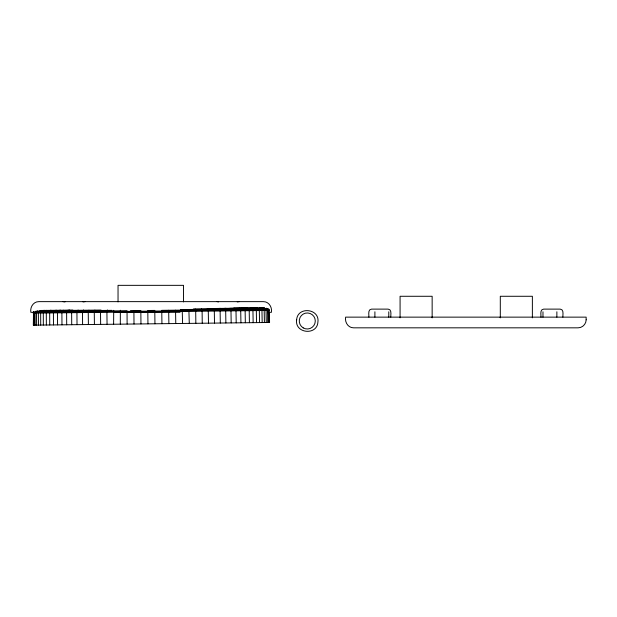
<?xml version="1.0" encoding="UTF-8"?>
<svg xmlns="http://www.w3.org/2000/svg" width="617" height="617" viewBox="0 0 617 617"><rect width="100%" height="100%" fill="white"/><g stroke="black" fill="none" stroke-linecap="round" stroke-linejoin="round"><path stroke-width="0.93" d="M432.147 317.624L432.155 317.138M133.904 310.652L134.005 324.01M269.452 312.302L269.567 322.475L33.326 325.159L33.526 311.793M120.361 310.251L120.307 324.172M113.705 310.328L113.613 324.241M111.847 310.351L35.801 311.207L35.053 313.112L35.184 325.136M34.359 311.778L34.151 325.144M33.734 311.786L33.534 325.151M107.389 309.973L106.918 312.295L107.05 324.318M94.902 310.112L94.278 312.433L94.416 324.465M88.941 310.181L88.254 312.503L88.393 324.534M37.76 310.76L36.488 313.089L36.627 325.12M83.573 309.973L82.493 311.878L82.585 324.596M78.104 310.035L76.932 311.94L77.017 324.658M63.304 310.204L61.893 312.109L61.97 324.827M47.956 310.382L46.29 312.287L46.36 325.005M46.506 310.336L44.409 310.69L43.283 312.325L43.344 325.043M43.768 310.366L41.802 310.721L40.66 312.356L40.714 325.074M237.244 301.906L239.327 301.636M208.477 323.169L208.284 310.451L207.351 308.569L256.032 307.96M85.084 301.636L83.025 301.906M56.417 310.235L54.419 310.575L53.409 312.21L53.471 324.928M60.535 310.189L58.453 310.528L57.481 312.163L57.558 324.881M233.527 308.184L246.669 308.037M69.721 310.089L67.492 310.428L66.613 312.055L66.69 324.781M226.092 308.323L224.457 308.377L225.675 310.251L225.876 322.969M207.351 308.569L210.127 308.485M220.701 308.384L218.989 308.438L220.115 310.32L220.308 323.03M250.386 307.991L252.068 307.976M40.938 310.459L72.883 310.096L71.634 312.001L71.719 324.719M266.266 322.514L266.035 309.796L264.176 307.929L229.678 308.315L230.974 310.197L231.174 322.907M193.322 309.001L264.801 308.184M180.526 309.564L266.775 308.593L267.57 310.467L267.709 322.498M35.385 311.77L127.04 310.729L127.117 324.095M130.472 310.69L140.838 310.575L140.954 323.933M268.742 322.483L268.233 309.125L161.754 310.336L161.932 323.694M33.272 312.441L269.128 309.757L269.359 322.475M33.187 313.127L269.228 310.451M34.629 312.325L30.85 312.325C29.901 307.251 33.372 301.536 38.879 301.636L263.359 301.636C268.865 301.536 272.336 307.251 271.387 312.325L268.549 312.325M113.952 312.325L180.056 312.325M217.153 301.636L218.526 301.906M50.447 310.258L51.28 310.343L49.669 312.248L49.738 324.966M256.749 307.922L258.161 308.261L259.317 309.873L259.549 322.591M259.371 307.891L260.76 308.23L261.947 309.842L262.179 322.56M261.6 307.868L262.981 308.207L264.184 309.819L264.423 322.537M263.436 307.844L264.176 307.929M62.911 301.636L64.993 301.906M44.455 310.328L44.995 310.413M254.605 308.037L256.31 309.904L256.533 322.622M251.281 308.076L252.931 309.942L253.155 322.66M247.61 308.114L249.199 309.989L249.415 322.706M243.599 308.161L245.119 310.035L245.335 322.753M239.257 308.207L240.715 310.081L240.923 322.799M234.614 308.261L235.987 310.135L236.203 322.853M213.281 308.508L214.307 310.382L214.5 323.1M266.228 308.168L266.775 308.593M267.809 308.577L268.233 309.125M201.512 308.909L202.114 311.215L202.245 323.239M195.173 308.978L195.705 311.284L195.844 323.308M268.85 309.117L269.128 309.757M188.871 309.472L189.28 323.385M182.216 309.549L182.586 323.462M500.24 317.138L500.302 317.624M175.552 310.181L175.776 323.539M168.68 310.258L168.888 323.617M154.944 323.778L154.782 310.413L147.802 310.49L147.949 323.856M100.648 324.395L100.509 312.364L101.057 310.043L39.588 310.744L38.339 313.074L38.47 325.097M562.874 317.138C562.735 314.662 564.131 309.402 560.197 309.117L543.662 309.117C539.721 309.387 541.109 314.662 540.97 317.138M556.866 311.786L556.866 317.138M542.975 311.786L542.975 317.138M532.371 317.84L532.371 296.276L500.302 296.276L500.302 317.84M432.147 317.84L432.147 296.276L400.078 296.276L400.078 317.84M390.792 317.138C390.654 314.662 392.042 309.402 388.116 309.117L371.573 309.117C367.639 309.387 369.02 314.662 368.889 317.138M388.787 311.786L388.787 317.138M374.897 311.786L374.897 317.138M183.519 301.914L183.519 285.339L118.04 285.339L118.04 301.914M296.638 319.861C294.571 333.496 317.092 335.864 317.902 322.097C319.968 308.461 297.456 306.094 296.638 319.861M586.15 319.807C586.173 324.102 582.409 327.851 578.121 327.828L353.641 327.828C348.135 327.92 344.664 322.205 345.613 317.138L586.15 317.138L586.15 319.807M303.263 327.92A8.021 8.021 0 0 0 315.287 320.979A8.021 8.021 0 0 0 303.263 314.038A8.021 8.021 0 0 0 303.263 327.92"/></g></svg>
